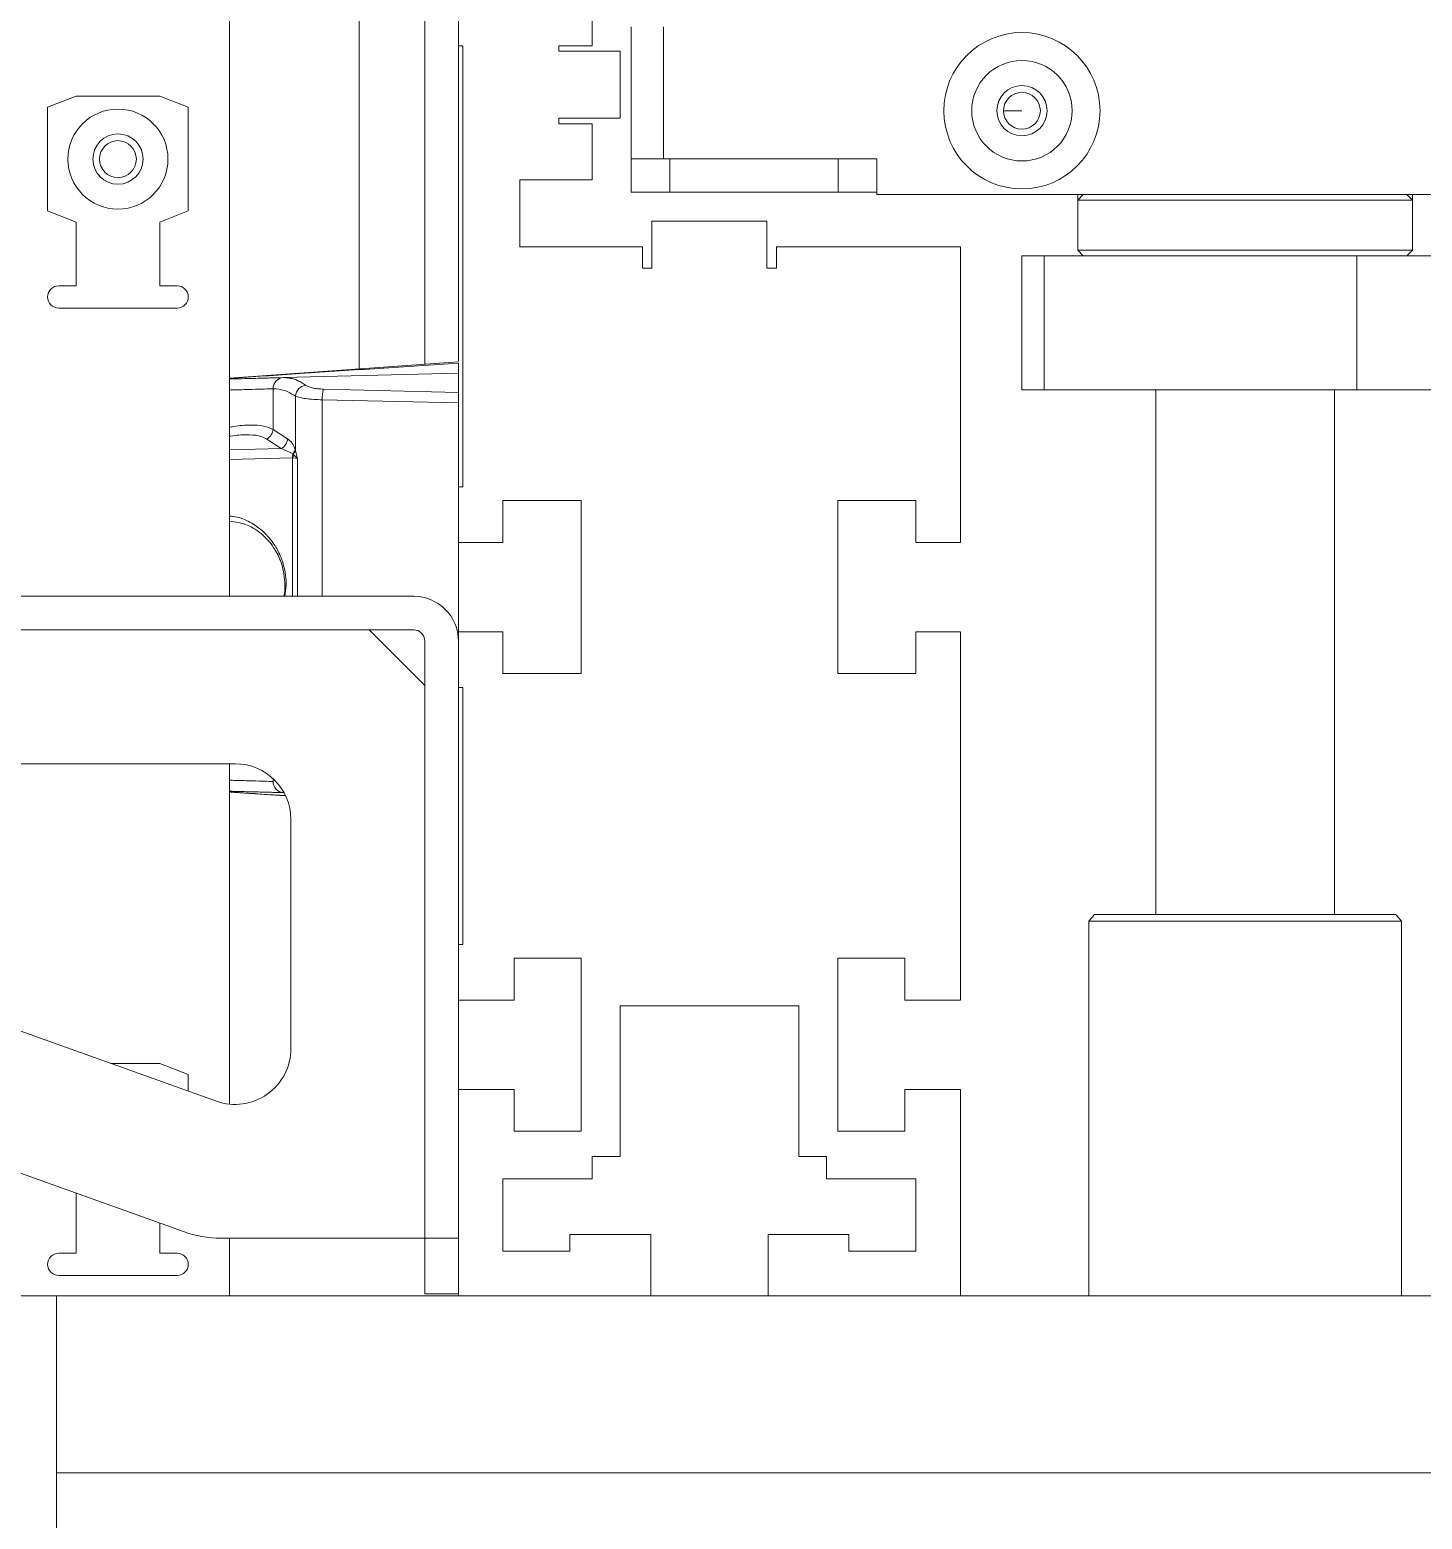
# Model space of a CAD drawing. Header units: millimetres. Extents: x 169 to 14583, y -399 to 10804.
# Drawn here: x 3054.4 to 3179.1, y 1859.8 to 1993.2 of the extents above; entities that cross this region are included whole.
import ezdxf

# ---------------------------------------------------------------- set-up
doc = ezdxf.new("R2010")
doc.units = ezdxf.units.MM
doc.header["$LTSCALE"] = 35

msp = doc.modelspace()

# ---------------------------------------------------------------- linework, layer by layer
at = {"color": 7, "linetype": 'Continuous', "lineweight": 18}
for p, q in [((3072.272, 2199.459), (3072.272, 1942.459)), ((3083.872, 1962.823), (3083.872, 2035.459)), ((3089.772, 1999.459), (3089.772, 1963.245)), ((3092.772, 1996.779), (3092.772, 1991.779)), ((3104.772, 1991.779), (3104.772, 1996.779)), ((3108.272, 1981.659), (3108.272, 1993.459)), ((3111.159, 1993.459), (3111.159, 1981.659)), ((3092.772, 1991.779), (3093.172, 1991.779)), ((3092.772, 1963.528), (3092.772, 1991.779)), ((3093.172, 1991.779), (3093.172, 1952.279)), ((3101.772, 1991.779), (3104.772, 1991.779)), ((3101.772, 1991.279), (3101.772, 1991.779)), ((3107.272, 1991.279), (3101.772, 1991.279)), ((3107.272, 1985.279), (3107.272, 1991.279)), ((3055.972, 1986.276), (3058.522, 1987.276)), ((3058.522, 1987.276), (3066.022, 1987.276)), ((3066.022, 1987.276), (3068.572, 1986.276)), ((3055.972, 1976.976), (3055.972, 1986.276)), ((3068.572, 1986.276), (3068.572, 1976.976)), ((3143.272, 1985.959), (3141.622, 1985.959)), ((3101.772, 1985.279), (3107.272, 1985.279)), ((3101.772, 1984.779), (3101.772, 1985.279)), ((3104.772, 1984.779), (3101.772, 1984.779)), ((3104.772, 1979.779), (3104.772, 1984.779)), ((3108.272, 1978.659), (3108.272, 1981.659)), ((3111.159, 1981.659), (3108.272, 1981.659)), ((3111.159, 1981.659), (3130.272, 1981.659)), ((3111.736, 1981.659), (3111.736, 1978.659)), ((3126.808, 1981.659), (3111.736, 1981.659)), ((3126.808, 1978.659), (3126.808, 1981.659)), ((3130.272, 1981.659), (3130.272, 1978.459)), ((3098.272, 1973.779), (3098.272, 1979.779)), ((3098.272, 1979.779), (3104.772, 1979.779)), ((3111.736, 1978.659), (3108.272, 1978.659)), ((3126.808, 1978.659), (3111.736, 1978.659)), ((3130.272, 1978.659), (3126.808, 1978.659)), ((3130.272, 1978.459), (3198.272, 1978.459)), ((3148.772, 1978.459), (3148.272, 1977.959)), ((3148.272, 1978.459), (3148.272, 1977.959)), ((3148.272, 1977.959), (3148.272, 1973.459)), ((3178.272, 1977.959), (3148.272, 1977.959)), ((3178.272, 1977.959), (3177.772, 1978.459)), ((3178.272, 1977.959), (3178.272, 1978.459)), ((3178.272, 1973.459), (3178.272, 1977.959)), ((3058.522, 1975.976), (3055.972, 1976.976)), ((3068.572, 1976.976), (3066.022, 1975.976)), ((3058.522, 1970.276), (3058.522, 1975.976)), ((3066.022, 1975.976), (3066.022, 1970.276)), ((3110.122, 1976.079), (3110.122, 1971.839)), ((3120.422, 1976.079), (3110.122, 1976.079)), ((3120.422, 1971.839), (3120.422, 1976.079)), ((3109.272, 1973.779), (3098.272, 1973.779)), ((3109.272, 1971.839), (3109.272, 1973.779)), ((3121.272, 1973.779), (3121.272, 1971.839)), ((3137.772, 1973.779), (3121.272, 1973.779)), ((3137.772, 1947.279), (3137.772, 1973.779)), ((3148.272, 1973.459), (3148.772, 1972.959)), ((3148.272, 1973.459), (3178.272, 1973.459)), ((3177.772, 1972.959), (3178.272, 1973.459)), ((3143.272, 1960.959), (3143.272, 1972.959)), ((3143.272, 1972.959), (3145.272, 1972.959)), ((3145.272, 1972.959), (3145.272, 1960.959)), ((3145.272, 1972.959), (3173.272, 1972.959)), ((3173.272, 1960.959), (3173.272, 1972.959)), ((3173.272, 1972.959), (3203.272, 1972.959)), ((3110.122, 1971.839), (3109.272, 1971.839)), ((3121.272, 1971.839), (3120.422, 1971.839)), ((3056.972, 1970.276), (3058.522, 1970.276)), ((3066.022, 1970.276), (3067.572, 1970.276)), ((3067.572, 1968.276), (3056.972, 1968.276)), ((3072.272, 1961.995), (3092.772, 1963.459)), ((3091.514, 1963.369), (3072.272, 1961.989)), ((3092.772, 1963.459), (3091.514, 1963.369)), ((3077.092, 1962.048), (3092.772, 1962.459)), ((3077.099, 1962.049), (3077.092, 1962.048)), ((3092.772, 1960.721), (3092.772, 1962.459)), ((3076.175, 1961.049), (3076.181, 1961.049)), ((3076.181, 1961.049), (3076.181, 1957.415)), ((3078.172, 1960.393), (3078.172, 1955.603)), ((3080.696, 1961.018), (3092.772, 1960.721)), ((3145.272, 1960.959), (3143.272, 1960.959)), ((3145.272, 1960.959), (3173.272, 1960.959)), ((3155.272, 1960.959), (3155.272, 1913.959)), ((3171.272, 1913.959), (3171.272, 1960.959)), ((3203.272, 1960.959), (3173.272, 1960.959)), ((3080.581, 1960.064), (3092.772, 1959.788)), ((3080.581, 1942.459), (3080.581, 1960.064)), ((3092.772, 1952.279), (3092.772, 1959.788)), ((3076.901, 1955.702), (3075.613, 1956.549)), ((3077.469, 1956.568), (3076.181, 1957.415)), ((3076.901, 1955.702), (3072.272, 1955.581)), ((3072.272, 1954.724), (3077.91, 1954.872)), ((3077.914, 1955.237), (3076.901, 1955.702)), ((3077.91, 1954.872), (3077.972, 1954.873)), ((3077.91, 1942.459), (3077.91, 1954.872)), ((3077.947, 1955.201), (3077.914, 1955.237)), ((3078.003, 1955.155), (3077.947, 1955.201)), ((3077.972, 1954.873), (3078.359, 1954.814)), ((3078.359, 1954.814), (3078.003, 1955.155)), ((3078.172, 1955.603), (3078.19, 1955.529)), ((3078.19, 1955.529), (3078.359, 1954.814)), ((3078.359, 1954.814), (3078.359, 1942.459)), ((3092.772, 1952.279), (3092.772, 1947.279)), ((3093.172, 1952.279), (3092.772, 1952.279)), ((3096.772, 1951.029), (3103.772, 1951.029)), ((3096.772, 1947.279), (3096.772, 1951.029)), ((3103.772, 1951.029), (3103.772, 1935.529)), ((3126.772, 1951.029), (3133.772, 1951.029)), ((3126.772, 1935.529), (3126.772, 1951.029)), ((3133.772, 1951.029), (3133.772, 1947.279)), ((3092.772, 1939.279), (3092.772, 1947.279)), ((3092.772, 1947.279), (3096.772, 1947.279)), ((3133.772, 1947.279), (3137.772, 1947.279)), ((3077.22, 1942.459), (3077.353, 1943.459)), ((3077.353, 1943.459), (3077.223, 1943.459)), ((3031.522, 1942.459), (3088.772, 1942.459)), ((3031.522, 1939.459), (3088.772, 1939.459)), ((3084.772, 1939.459), (3089.772, 1934.459)), ((3092.772, 1939.279), (3092.772, 1934.279)), ((3096.772, 1939.279), (3092.772, 1939.279)), ((3096.772, 1935.529), (3096.772, 1939.279)), ((3133.772, 1939.279), (3133.772, 1935.529)), ((3137.772, 1939.279), (3133.772, 1939.279)), ((3137.772, 1906.279), (3137.772, 1939.279)), ((3089.772, 1938.459), (3089.772, 1884.959)), ((3103.772, 1935.529), (3096.772, 1935.529)), ((3133.772, 1935.529), (3126.772, 1935.529)), ((3092.772, 1934.279), (3093.172, 1934.279)), ((3092.772, 1934.279), (3092.772, 1911.279)), ((3093.172, 1934.279), (3093.172, 1911.279)), ((3072.772, 1927.459), (3031.522, 1927.459)), ((3072.272, 1927.459), (3072.272, 1896.965)), ((3076.181, 1925.869), (3076.175, 1925.869)), ((3076.181, 1926.117), (3076.181, 1925.869)), ((3072.272, 1924.929), (3077.237, 1924.573)), ((3077.24, 1924.568), (3072.272, 1924.923)), ((3077.154, 1924.868), (3077.092, 1924.87)), ((3077.092, 1924.87), (3077.099, 1924.869)), ((3077.772, 1901.94), (3077.772, 1922.459)), ((3149.772, 1913.959), (3149.272, 1913.359)), ((3176.772, 1913.959), (3149.772, 1913.959)), ((3177.272, 1913.359), (3176.772, 1913.959)), ((3149.272, 1913.359), (3149.272, 1879.779)), ((3163.272, 1913.359), (3149.272, 1913.359)), ((3177.272, 1913.359), (3163.272, 1913.359)), ((3177.272, 1879.779), (3177.272, 1913.359)), ((3031.522, 1911.376), (3071.089, 1897.232)), ((3092.772, 1911.279), (3092.772, 1906.279)), ((3093.172, 1911.279), (3092.772, 1911.279)), ((3097.772, 1910.029), (3103.772, 1910.029)), ((3097.772, 1906.279), (3097.772, 1910.029)), ((3103.772, 1910.029), (3103.772, 1894.529)), ((3126.772, 1910.029), (3132.772, 1910.029)), ((3126.772, 1894.529), (3126.772, 1910.029)), ((3132.772, 1910.029), (3132.772, 1906.279)), ((3092.772, 1906.279), (3097.772, 1906.279)), ((3092.772, 1906.279), (3092.772, 1898.279)), ((3107.272, 1905.779), (3123.272, 1905.779)), ((3107.272, 1892.279), (3107.272, 1905.779)), ((3123.272, 1905.779), (3123.272, 1892.279)), ((3132.772, 1906.279), (3137.772, 1906.279)), ((3061.642, 1900.609), (3066.022, 1900.609)), ((3066.022, 1900.609), (3068.572, 1899.609)), ((3068.572, 1899.609), (3068.572, 1898.132)), ((3068.14, 1885.542), (3031.522, 1898.632)), ((3092.772, 1898.279), (3092.772, 1879.779)), ((3097.772, 1898.279), (3092.772, 1898.279)), ((3097.772, 1894.529), (3097.772, 1898.279)), ((3132.772, 1898.279), (3132.772, 1894.529)), ((3137.772, 1898.279), (3132.772, 1898.279)), ((3137.772, 1879.779), (3137.772, 1898.279)), ((3103.772, 1894.529), (3097.772, 1894.529)), ((3132.772, 1894.529), (3126.772, 1894.529)), ((3104.772, 1892.279), (3107.272, 1892.279)), ((3104.772, 1890.279), (3104.772, 1892.279)), ((3123.272, 1892.279), (3125.772, 1892.279)), ((3125.772, 1892.279), (3125.772, 1890.279)), ((3096.772, 1890.279), (3104.772, 1890.279)), ((3096.772, 1883.779), (3096.772, 1890.279)), ((3125.772, 1890.279), (3133.772, 1890.279)), ((3133.772, 1890.279), (3133.772, 1883.779)), ((3058.522, 1883.609), (3058.522, 1888.98)), ((3066.022, 1886.299), (3066.022, 1883.609)), ((3089.772, 1884.959), (3071.506, 1884.959)), ((3072.272, 1884.959), (3072.272, 1879.779)), ((3089.772, 1884.959), (3092.772, 1884.959)), ((3089.772, 1879.959), (3089.772, 1884.959)), ((3102.772, 1885.279), (3102.772, 1883.779)), ((3110.022, 1885.279), (3102.772, 1885.279)), ((3110.022, 1879.779), (3110.022, 1885.279)), ((3120.522, 1885.279), (3120.522, 1879.779)), ((3127.772, 1885.279), (3120.522, 1885.279)), ((3127.772, 1883.779), (3127.772, 1885.279)), ((3056.972, 1883.609), (3058.522, 1883.609)), ((3066.022, 1883.609), (3067.572, 1883.609)), ((3102.772, 1883.779), (3096.772, 1883.779)), ((3133.772, 1883.779), (3127.772, 1883.779)), ((3067.572, 1881.609), (3056.972, 1881.609)), ((3052.772, 1879.779), (3056.772, 1879.779)), ((3056.772, 1879.779), (3056.772, 1863.929)), ((3092.772, 1879.779), (3056.772, 1879.779)), ((3056.772, 1839.779), (3056.772, 1879.779)), ((3092.772, 1879.959), (3089.772, 1879.959)), ((3092.772, 1879.779), (3110.022, 1879.779)), ((3120.522, 1879.779), (3110.022, 1879.779)), ((3120.522, 1879.779), (3137.772, 1879.779)), ((3328.772, 1879.779), (3137.772, 1879.779)), ((3409.772, 1863.929), (3056.772, 1863.929))]:
    msp.add_line(p, q, dxfattribs=at)
for centre, radius in [((3143.272, 1985.959), 7), ((3143.272, 1985.959), 4.5), ((3143.272, 1985.959), 2.25), ((3143.272, 1985.959), 1.65), ((3062.272, 1981.626), 4.48), ((3062.272, 1981.626), 2.25), ((3062.272, 1981.626), 1.65)]:
    msp.add_circle(centre, radius, dxfattribs=at)
for centre, radius, start, end in [((3056.972, 1969.276), 1, 90, 180), ((3067.572, 1969.276), 1, 0, 90), ((3056.972, 1969.276), 1, 180, 270), ((3067.572, 1969.276), 1, 270, 0), ((3077.146, 1961.078), 0.972, 93.1478, 181.74503), ((3077.152, 1961.078), 0.972, 93.14677, 181.70994), ((3079.225, 1960.315), 1.056, 97.35144, 175.7668), ((3083.801, 1960.159), 3.221, 164.53268, 181.69307), ((3075.114, 1957.495), 1.07, 297.81077, 355.68846), ((3076.402, 1956.648), 1.07, 297.81077, 355.68846), ((3079.238, 1954.89), 1.328, 166.47264, 180.77838), ((3077.366, 1955.897), 0.858, 309.64963, 339.9177), ((3077.411, 1955.85), 0.842, 309.51049, 337.58913), ((3079.279, 1954.874), 1.307, 167.57767, 180.04332), ((3088.772, 1938.459), 4, 360, 90), ((3088.772, 1938.459), 1, 0, 90), ((3072.772, 1922.459), 5, 0, 90), ((3077.146, 1925.84), 0.972, 178.25497, 266.8522), ((3077.152, 1925.84), 0.972, 178.29006, 266.85327), ((3072.772, 1901.94), 5, 250.32975, 0), ((3071.506, 1894.959), 10, 250.32975, 270), ((3056.972, 1882.609), 1, 90, 180), ((3067.572, 1882.609), 1, 360, 90), ((3056.972, 1882.609), 1, 180, 270), ((3067.572, 1882.609), 1, 270, 360)]:
    msp.add_arc(centre, radius, start, end, dxfattribs=at)
for points, knots in [([(3072.272, 1961.986), (3074.372, 1962.127), (3078.833, 1962.424), (3085.668, 1962.88), (3090.401, 1963.195), (3092.772, 1963.353)], [0, 0, 0, 0, 0.3074419, 0.6529908, 1, 1, 1, 1]), ([(3092.772, 1962.459), (3092.772, 1962.471), (3092.772, 1962.495), (3092.772, 1962.724), (3092.772, 1963.104), (3092.772, 1963.353)], [0, 0, 0, 0, 0.2565362, 0.5130731, 1, 1, 1, 1]), ([(3072.272, 1961.922), (3072.572, 1961.93), (3073.529, 1961.955), (3074.871, 1961.99), (3076.242, 1962.026), (3076.811, 1962.041), (3077.092, 1962.048)], [0, 0, 0, 0, 0.1325715, 0.4237076, 0.7148235, 1, 1, 1, 1]), ([(3077.099, 1962.049), (3077.27, 1962.044), (3077.563, 1962.035), (3077.97, 1961.938), (3078.342, 1961.803), (3078.714, 1961.619), (3078.969, 1961.445), (3079.09, 1961.362)], [0, 0, 0, 0, 0.2560913, 0.4376176, 0.6101078, 0.8148545, 1, 1, 1, 1]), ([(3072.272, 1960.936), (3072.438, 1960.941), (3073.208, 1960.963), (3074.292, 1960.994), (3075.464, 1961.028), (3075.943, 1961.042), (3076.175, 1961.049)], [0, 0, 0, 0, 0.08885123, 0.41204095, 0.71575925, 1, 1, 1, 1]), ([(3076.181, 1961.049), (3076.516, 1961.028), (3077.186, 1960.985), (3077.843, 1960.59), (3078.172, 1960.393)], [0, 0, 0, 0, 0.5003751, 1, 1, 1, 1]), ([(3078.172, 1960.393), (3078.299, 1960.347), (3078.523, 1960.266), (3079.109, 1960.16), (3079.782, 1960.087), (3080.321, 1960.072), (3080.581, 1960.064)], [0, 0, 0, 0, 0.2826629, 0.4995804, 0.758593, 1, 1, 1, 1]), ([(3079.09, 1961.362), (3079.161, 1961.321), (3079.303, 1961.237), (3079.676, 1961.128), (3080.145, 1961.044), (3080.512, 1961.027), (3080.696, 1961.018)], [0, 0, 0, 0, 0.2497763, 0.49984, 0.7498983, 1, 1, 1, 1]), ([(3092.772, 1959.788), (3092.772, 1959.9), (3092.772, 1960.124), (3092.772, 1960.421), (3092.772, 1960.621), (3092.772, 1960.694), (3092.772, 1960.721)], [0, 0, 0, 0, 0.2793396, 0.5586098, 0.8397034, 1, 1, 1, 1]), ([(3076.181, 1957.415), (3075.922, 1957.528), (3075.409, 1957.752), (3074.157, 1957.813), (3073.088, 1957.757), (3072.392, 1957.618), (3072.272, 1957.595)], [0, 0, 0, 0, 0.3164661, 0.6261257, 0.9356667, 1, 1, 1, 1]), ([(3075.613, 1956.549), (3075.384, 1956.661), (3074.925, 1956.886), (3073.791, 1956.946), (3072.875, 1956.899), (3072.311, 1956.777), (3072.272, 1956.768)], [0, 0, 0, 0, 0.3231357, 0.6491537, 0.9756535, 1, 1, 1, 1]), ([(3078.172, 1955.603), (3078.081, 1955.807), (3077.87, 1956.279), (3077.614, 1956.464), (3077.469, 1956.568)], [0, 0, 0, 0, 0.4327257, 1, 1, 1, 1]), ([(3077.353, 1943.459), (3077.342, 1943.757), (3077.319, 1944.358), (3077.121, 1945.298), (3076.834, 1946.094), (3076.5, 1946.748), (3076.176, 1947.26), (3075.794, 1947.75), (3075.171, 1948.398), (3074.232, 1949.073), (3073.18, 1949.554), (3072.499, 1949.619), (3072.272, 1949.64)], [0, 0, 0, 0, 0.08414789, 0.16974871, 0.27569535, 0.33723564, 0.4006868, 0.47294093, 0.54762897, 0.71702013, 0.90569394, 1, 1, 1, 1]), ([(3072.272, 1949.182), (3072.804, 1949.114), (3073.809, 1948.985), (3075.27, 1948.036), (3076.327, 1946.805), (3076.91, 1945.522), (3077.18, 1944.436), (3077.209, 1943.795), (3077.224, 1943.459)], [0, 0, 0, 0, 0.2451184, 0.4630542, 0.6694103, 0.8160858, 0.9033309, 1, 1, 1, 1]), ([(3077.224, 1943.459), (3077.222, 1943.117), (3077.22, 1942.775), (3077.145, 1942.459), (3077.145, 1942.459)], [0, 0, 0, 0, 0.9995499, 1, 1, 1, 1]), ([(3076.175, 1925.869), (3075.943, 1925.876), (3075.464, 1925.89), (3074.292, 1925.924), (3073.208, 1925.955), (3072.438, 1925.977), (3072.272, 1925.982)], [0, 0, 0, 0, 0.2842408, 0.5879591, 0.9111488, 1, 1, 1, 1]), ([(3077.092, 1924.87), (3076.811, 1924.877), (3076.242, 1924.892), (3074.871, 1924.928), (3073.529, 1924.963), (3072.572, 1924.988), (3072.272, 1924.996)], [0, 0, 0, 0, 0.2851765, 0.5762924, 0.8674285, 1, 1, 1, 1]), ([(3077.219, 1924.601), (3077.083, 1924.61), (3075.434, 1924.72), (3073.785, 1924.83), (3072.272, 1924.931)], [0, 0, 0, 0, 0.0822568, 1, 1, 1, 1])]:
    msp.add_open_spline(points, degree=3, knots=knots, dxfattribs=at)

doc.saveas('drawing.dxf')
